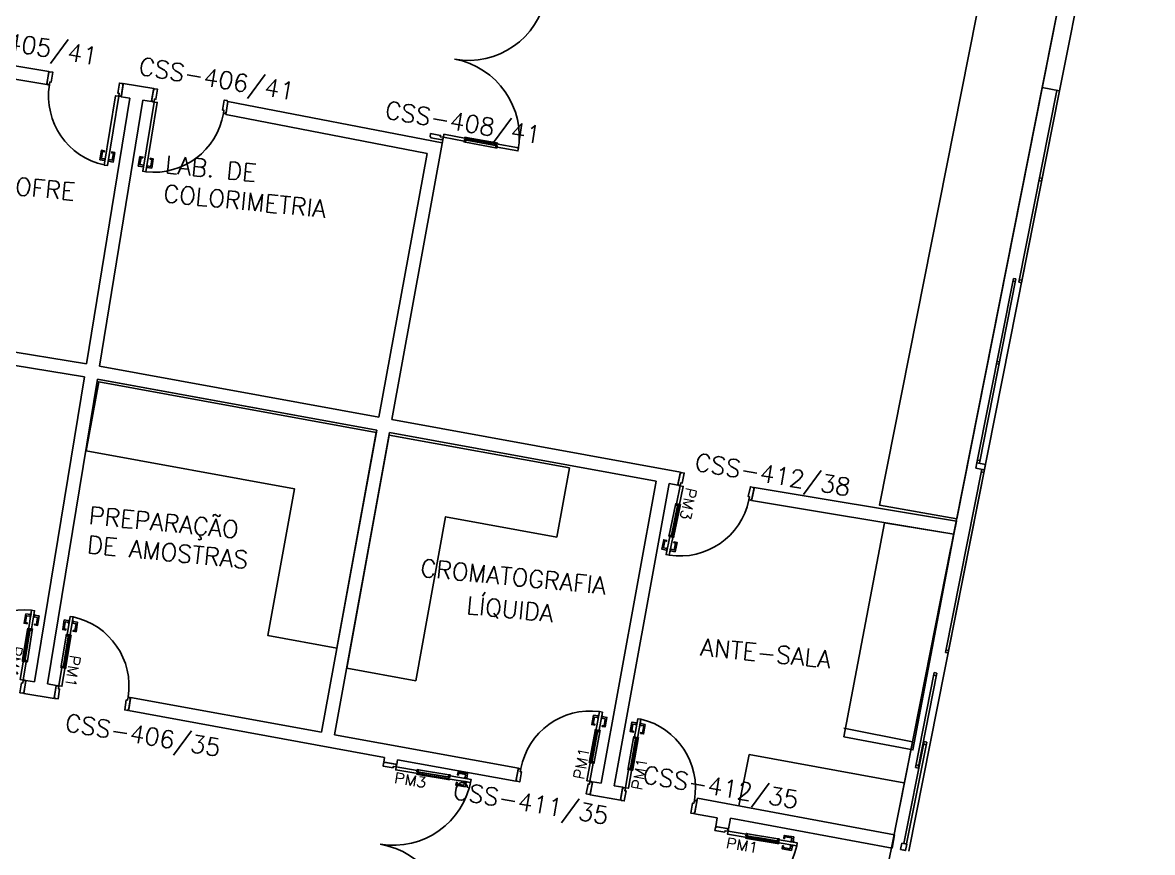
# Model space of a CAD drawing. Extents: x -152 to 150, y 325 to 437.
# Drawn here: x 66.64 to 79.52, y 384.53 to 393.98 of the extents above; entities that cross this region are included whole.
import ezdxf
from ezdxf.enums import TextEntityAlignment as Align

# ---------------------------------------------------------------- set-up
doc = ezdxf.new("R2010")
doc.units = 0
doc.header["$LTSCALE"] = 0.01
doc.header["$MEASUREMENT"] = 0
doc.layers.get('0').update_dxf_attribs({"linetype": 'CONTINUOUS'})
for name, color, linetype in [('ALV', 2, 'CONTINUOUS'), ('AR-ALV', 4, 'CONTINUOUS'), ('AR-ALV-V', 2, 'CONTINUOUS'), ('AR-BNC', 2, 'CONTINUOUS'), ('AR-BNC-CON', 2, 'CONTINUOUS'), ('AR-POR', 1, 'CONTINUOUS'), ('BC-TEXTO', 2, 'CONTINUOUS'), ('ESTR', 3, 'CONTINUOUS'), ('ICC', 1, 'CONTINUOUS'), ('PM-FOLHA-C', 1, 'CONTINUOUS'), ('PM-FOLHA-V', 1, 'CONTINUOUS'), ('PM-FOLHA-V2', 1, 'CONTINUOUS'), ('PM-HATCH', 253, 'CONTINUOUS'), ('PM-MAÇANETA', 1, 'CONTINUOUS'), ('PM-MOVIMENTO', 1, 'CONTINUOUS'), ('PM-TELA-C', 1, 'CONTINUOUS'), ('PM-TXT', 2, 'CONTINUOUS'), ('TEXTO', 2, 'CONTINUOUS'), ('TEXTO-ENDEREÇO', 2, 'CONTINUOUS')]:
    doc.layers.add(name, color=color, linetype=linetype)
doc.styles.add('S12', font='simplex.shx', dxfattribs={"height": 0.12})
doc.styles.add('UNB-100', font='simplex.shx', dxfattribs={"height": 3})
doc.styles.add('UNB-100-1', font='simplex.shx', dxfattribs={"height": 0.2})

# ---------------------------------------------------------------- blocks, each defined once
blk = doc.blocks.new('PILAR-SSC')
blk.add_lwpolyline([(0.003, -27.952), (0.203, -27.952), (0.203, -26.452), (0.003, -26.452)], close=True)
blk = doc.blocks.new('PM3')
at = {"layer": 'PM-HATCH'}
h = blk.add_hatch(dxfattribs=at)
h.set_pattern_fill('NET3', color=256, scale=0.002, angle=45, style=0)
h.set_pattern_definition([(45, (-192.3709505, -142.5504116), (-0.00449012806, 0.00449012806), []), (105, (-192.3709505, -142.5504116), (-0.006133629, -0.00164350094), []), (165, (-192.3709505, -142.5504116), (-0.00164350094, -0.006133629), [])])
h.paths.add_polyline_path([(-0.048, 0.665), (-0.046, 0.665), (-0.046, 0.285), (-0.048, 0.285)])
at = {"layer": 'PM-FOLHA-C'}
for p, q in [((-0.048, 0.665), (-0.048, 0.65)), ((-0.03, 0.665), (-0.048, 0.665)), ((-0.048, 0.285), (-0.048, 0.3)), ((-0.03, 0.285), (-0.048, 0.285))]:
    blk.add_line(p, q, dxfattribs=at)
for points in [[(-0.03, 0.665), (-0.03, 0.875), (-0.065, 0.875), (-0.065, 0.65), (-0.048, 0.65)], [(-0.03, 0.285), (-0.03, 0.075), (-0.065, 0.075), (-0.065, 0.3), (-0.048, 0.3)]]:
    blk.add_lwpolyline(points, dxfattribs=at)
for points in [[(-0.065, 0.665), (-0.075, 0.665), (-0.075, 0.65), (-0.065, 0.65)], [(-0.046, 0.665), (-0.02, 0.665), (-0.02, 0.65), (-0.046, 0.65)], [(-0.065, 0.285), (-0.075, 0.285), (-0.075, 0.3), (-0.065, 0.3)], [(-0.046, 0.3), (-0.02, 0.3), (-0.02, 0.285), (-0.046, 0.285)]]:
    blk.add_lwpolyline(points, close=True, dxfattribs=at)
at = {"layer": 'PM-FOLHA-V'}
for p, q in [((-0.075, 0.65), (-0.075, 0.3)), ((-0.065, 0.65), (-0.065, 0.3)), ((-0.02, 0.3), (-0.02, 0.65))]:
    blk.add_line(p, q, dxfattribs=at)
at = {"layer": 'PM-FOLHA-V2'}
for points in [[(-0.85, -0.065), (-0.85, -0.075), (-0.815, -0.075), (-0.815, 0.04), (-0.83, 0.04), (-0.83, 0.075), (-0.85, 0.075), (-0.85, 0.065), (-0.86, 0.065), (-0.86, -0.065)], [(-0.01, -0.065), (-0.01, -0.075), (-0.045, -0.075), (-0.045, 0.04), (-0.03, 0.04), (-0.03, 0.075), (-0.01, 0.075), (-0.01, 0.065), (0, 0.065), (0, -0.065)]]:
    blk.add_lwpolyline(points, close=True, dxfattribs=at)
at = {"layer": 'PM-MAÇANETA'}
for points in [[(-0.125, 0.825), (-0.07, 0.825), (-0.07, 0.805), (-0.109, 0.805, 0.414214), (-0.11, 0.803), (-0.11, 0.725), (-0.09, 0.725), (-0.09, 0.715), (-0.125, 0.715)], [(-0.025, 0.825), (0.03, 0.825), (0.03, 0.715), (-0.005, 0.715), (-0.005, 0.725), (0.015, 0.725), (0.015, 0.803, 0.414214), (0.013, 0.805), (-0.025, 0.805)]]:
    blk.add_lwpolyline(points, format="xyb", close=True, dxfattribs=at)
for points in [[(-0.07, 0.795), (-0.07, 0.835), (-0.065, 0.835), (-0.065, 0.795)], [(-0.025, 0.795), (-0.025, 0.835), (-0.03, 0.835), (-0.03, 0.795)]]:
    blk.add_lwpolyline(points, close=True, dxfattribs=at)
at = {"layer": 'PM-MOVIMENTO'}
blk.add_arc((-0.026, 0.072), 0.804, 92.8015, 179.7608, dxfattribs=at)
at = {"layer": 'PM-TELA-C'}
blk.add_lwpolyline([(-0.048, 0.665), (-0.046, 0.665), (-0.046, 0.285), (-0.048, 0.285)], close=True, dxfattribs=at)
at = {"layer": 'PM-TXT', "style": 'S12', "width": 1.1}
blk.add_attdef('PM', (-0.101, 0.075), '', height=0.12, rotation=90, dxfattribs=at)
blk = doc.blocks.new('PM5')
at = {"layer": 'PM-HATCH'}
h = blk.add_hatch(dxfattribs=at)
h.set_pattern_fill('NET3', color=256, scale=0.002, angle=45, style=0)
h.set_pattern_definition([(135, (192.3709505, -142.5504116), (0.00449012806, 0.00449012806), []), (75, (192.3709505, -142.5504116), (0.006133629, -0.00164350094), []), (15, (192.3709505, -142.5504116), (0.00164350094, -0.006133629), [])])
h.paths.add_polyline_path([(0.048, 0.697), (0.046, 0.697), (0.046, 0.317), (0.048, 0.317)])
h = blk.add_hatch(dxfattribs=at)
h.set_pattern_fill('NET3', color=256, scale=0.002, angle=45, style=0)
h.set_pattern_definition([(45, (-190.5109505, -142.5504116), (-0.00449012806, 0.00449012806), []), (105, (-190.5109505, -142.5504116), (-0.006133629, -0.00164350094), []), (165, (-190.5109505, -142.5504116), (-0.00164350094, -0.006133629), [])])
h.paths.add_polyline_path([(1.812, 0.697), (1.814, 0.697), (1.814, 0.317), (1.812, 0.317)])
at = {"layer": 'PM-FOLHA-C'}
for p, q in [((0.03, 0.697), (0.048, 0.697)), ((0.048, 0.697), (0.048, 0.682)), ((1.83, 0.697), (1.812, 0.697)), ((1.812, 0.697), (1.812, 0.682)), ((0.03, 0.317), (0.048, 0.317)), ((0.048, 0.317), (0.048, 0.332)), ((1.812, 0.317), (1.812, 0.332)), ((1.83, 0.317), (1.812, 0.317))]:
    blk.add_line(p, q, dxfattribs=at)
for points in [[(0.03, 0.697), (0.03, 0.94), (0.065, 0.94), (0.065, 0.682), (0.048, 0.682)], [(1.83, 0.697), (1.83, 0.94), (1.795, 0.94), (1.795, 0.682), (1.812, 0.682)], [(0.065, 0.697), (0.065, 0.697), (0.075, 0.697), (0.075, 0.682), (0.065, 0.682)], [(1.795, 0.697), (1.795, 0.697), (1.785, 0.697), (1.785, 0.682), (1.795, 0.682)], [(0.03, 0.317), (0.03, 0.075), (0.065, 0.075), (0.065, 0.332), (0.048, 0.332)], [(0.065, 0.317), (0.065, 0.317), (0.075, 0.317), (0.075, 0.332), (0.065, 0.332)], [(1.795, 0.317), (1.795, 0.317), (1.785, 0.317), (1.785, 0.332), (1.795, 0.332)], [(1.83, 0.317), (1.83, 0.075), (1.795, 0.075), (1.795, 0.332), (1.812, 0.332)]]:
    blk.add_lwpolyline(points, dxfattribs=at)
for points in [[(0.046, 0.697), (0.02, 0.697), (0.02, 0.682), (0.046, 0.682)], [(1.814, 0.697), (1.84, 0.697), (1.84, 0.682), (1.814, 0.682)], [(0.046, 0.332), (0.02, 0.332), (0.02, 0.317), (0.046, 0.317)], [(1.814, 0.332), (1.84, 0.332), (1.84, 0.317), (1.814, 0.317)]]:
    blk.add_lwpolyline(points, close=True, dxfattribs=at)
at = {"layer": 'PM-FOLHA-V'}
for p, q in [((0.02, 0.332), (0.02, 0.682)), ((0.065, 0.682), (0.065, 0.332)), ((0.075, 0.682), (0.075, 0.332)), ((1.785, 0.682), (1.785, 0.332)), ((1.795, 0.682), (1.795, 0.332)), ((1.84, 0.332), (1.84, 0.682))]:
    blk.add_line(p, q, dxfattribs=at)
at = {"layer": 'PM-FOLHA-V2'}
for points in [[(0.01, -0.065), (0.01, -0.075), (0.045, -0.075), (0.045, 0.04), (0.03, 0.04), (0.03, 0.075), (0.01, 0.075), (0.01, 0.065), (0, 0.065), (0, -0.065)], [(1.85, -0.065), (1.85, -0.075), (1.815, -0.075), (1.815, 0.04), (1.83, 0.04), (1.83, 0.075), (1.85, 0.075), (1.85, 0.065), (1.86, 0.065), (1.86, -0.065)]]:
    blk.add_lwpolyline(points, close=True, dxfattribs=at)
at = {"layer": 'PM-MAÇANETA'}
for points in [[(0.025, 0.89), (-0.03, 0.89), (-0.03, 0.78), (0.005, 0.78), (0.005, 0.79), (-0.015, 0.79), (-0.015, 0.868, -0.414214), (-0.013, 0.87), (0.025, 0.87)], [(0.125, 0.89), (0.07, 0.89), (0.07, 0.87), (0.109, 0.87, -0.414214), (0.11, 0.868), (0.11, 0.79), (0.09, 0.79), (0.09, 0.78), (0.125, 0.78)]]:
    blk.add_lwpolyline(points, format="xyb", close=True, dxfattribs=at)
for points in [[(0.025, 0.86), (0.025, 0.9), (0.03, 0.9), (0.03, 0.86)], [(0.07, 0.86), (0.07, 0.9), (0.065, 0.9), (0.065, 0.86)]]:
    blk.add_lwpolyline(points, close=True, dxfattribs=at)
at = {"layer": 'PM-MOVIMENTO'}
for centre, start, end in [((0.03, 0.04), 0, 90), ((1.83, 0.04), 90, 180)]:
    blk.add_arc(centre, 0.9, start, end, dxfattribs=at)
at = {"layer": 'PM-TELA-C'}
for points in [[(0.048, 0.697), (0.046, 0.697), (0.046, 0.317), (0.048, 0.317)], [(1.812, 0.697), (1.814, 0.697), (1.814, 0.317), (1.812, 0.317)]]:
    blk.add_lwpolyline(points, close=True, dxfattribs=at)
at = {"layer": 'PM-TXT', "style": 'S12', "width": 1.1}
blk.add_attdef('PM', (0.213, 0.075), '', height=0.12, rotation=90, dxfattribs=at)
blk = doc.blocks.new('BC17')
at = {"layer": 'AR-BNC'}
blk.add_lwpolyline([(3.216, -2.5), (2.416, -2.5), (2.416, -0.8), (0, -0.8), (0, 0), (3.216, 0)], close=True, dxfattribs=at)
at = {"layer": 'BC-TEXTO', "style": 'S12'}
for tag, p, flags in [('BANCADA', (0.025, -0.765), 2), ('TAMANHO', (0.025, -0.965), 3), ('ACABAMENTO', (0.025, -1.165), 3), ('APOIO', (0.025, -1.365), 3)]:
    blk.add_attdef(tag, p, '', height=0.12, dxfattribs=dict(at, flags=flags))
blk = doc.blocks.new('BC19')
at = {"layer": 'AR-BNC'}
blk.add_lwpolyline([(-0.002, 0), (-0.002, -1.6), (0.887, -1.606), (0.892, -0.908), (5.66, -0.982), (5.425, -11.475), (6.32, -11.475), (6.575, -0.103)], close=True, dxfattribs=at)
at = {"layer": 'BC-TEXTO', "style": 'S12'}
for tag, p, flags in [('BANCADA', (0.957, -0.873), 2), ('TAMANHO', (0.957, -1.073), 3), ('ACABAMENTO', (0.957, -1.273), 3), ('APOIO', (0.957, -1.473), 3)]:
    blk.add_attdef(tag, p, '', height=0.12, dxfattribs=dict(at, flags=flags))
blk = doc.blocks.new('BC21')
at = {"layer": 'AR-BNC'}
blk.add_lwpolyline([(2.089, 0), (2.089, -0.8), (0.8, -0.8), (0.8, -2.7), (0, -2.7), (0, 0), (2.089, 0)], close=True, dxfattribs=at)
at = {"layer": 'BC-TEXTO', "style": 'S12'}
for tag, p, flags in [('BANCADA', (1.609, -0.765), 2), ('TAMANHO', (1.609, -0.965), 3), ('ACABAMENTO', (1.609, -1.165), 3), ('APOIO', (1.609, -1.365), 3)]:
    blk.add_attdef(tag, p, '', height=0.12, dxfattribs=dict(at, flags=flags))
blk = doc.blocks.new('BC22')
at = {"layer": 'AR-BNC'}
blk.add_lwpolyline([(0, 0), (-0.8, 0), (-0.856, -2.482), (-0.056, -2.5)], close=True, dxfattribs=at)
blk.add_lwpolyline([(-0.056, -2.5), (-0.856, -2.482)], dxfattribs=at)
at = {"layer": 'BC-TEXTO', "style": 'S12'}
for tag, p, flags in [('BANCADA', (-0.774, -0.158), 2), ('TAMANHO', (-0.774, -0.358), 3), ('ACABAMENTO', (-0.774, -0.558), 3), ('APOIO', (-0.774, -0.758), 3)]:
    blk.add_attdef(tag, p, '', height=0.12, dxfattribs=dict(at, flags=flags))

msp = doc.modelspace()

# ---------------------------------------------------------------- linework, layer by layer
at = {"layer": 'ALV'}
for p, q in [((63.402, 394.002), (66.939, 393.425)), ((64.309, 393.702), (66.914, 393.277)), ((67.787, 393.287), (67.763, 393.138)), ((67.787, 393.287), (68.133, 393.23)), ((68.133, 393.23), (68.109, 393.082)), ((67.862, 393.122), (67.367, 390.093)), ((68.01, 393.098), (67.515, 390.066)), ((67.763, 393.138), (67.862, 393.122)), ((68.01, 393.098), (68.109, 393.082)), ((68.98, 393.085), (68.954, 392.937)), ((68.98, 393.085), (71.424, 392.611)), ((68.954, 392.937), (71.25, 392.49)), ((71.431, 392.645), (70.85, 389.459)), ((71.25, 392.49), (70.702, 389.485)), ((63.814, 390.673), (67.367, 390.093)), ((63.79, 390.525), (67.343, 389.945)), ((67.343, 389.945), (66.776, 386.47)), ((67.515, 390.066), (70.702, 389.485)), ((67.491, 389.918), (66.924, 386.446)), ((67.491, 389.918), (70.676, 389.338)), ((67.512, 389.914), (70.676, 389.338)), ((70.85, 389.459), (74.139, 388.859)), ((70.676, 389.338), (70.048, 385.895)), ((70.823, 389.311), (70.196, 385.868)), ((70.823, 389.311), (73.863, 388.757)), ((74.108, 388.71), (74.139, 388.859)), ((73.235, 385.314), (73.863, 388.757)), ((73.383, 385.287), (74.01, 388.73)), ((74.01, 388.73), (74.108, 388.71)), ((74.981, 388.684), (74.95, 388.537)), ((74.981, 388.684), (77.285, 388.3)), ((74.95, 388.537), (77.256, 388.152)), ((66.676, 386.486), (66.652, 386.338)), ((66.676, 386.486), (66.776, 386.47)), ((66.652, 386.338), (66.997, 386.282)), ((66.924, 386.446), (67.022, 386.43)), ((67.022, 386.43), (66.997, 386.282)), ((67.87, 386.291), (67.846, 386.143)), ((67.87, 386.291), (70.048, 385.895)), ((67.846, 386.143), (70.766, 385.607)), ((70.196, 385.868), (72.291, 385.486)), ((70.766, 385.607), (70.756, 385.556)), ((70.913, 385.581), (70.904, 385.529)), ((70.913, 385.581), (72.264, 385.338)), ((70.904, 385.529), (70.756, 385.556)), ((72.291, 385.486), (72.264, 385.338)), ((73.11, 385.184), (73.137, 385.332)), ((73.137, 385.332), (73.235, 385.314)), ((73.11, 385.184), (73.454, 385.122)), ((73.383, 385.287), (73.481, 385.269)), ((73.454, 385.122), (73.481, 385.269)), ((74.332, 385.143), (74.3, 384.967)), ((74.332, 385.143), (76.579, 384.728)), ((74.3, 384.967), (74.559, 384.92)), ((74.709, 384.917), (74.687, 384.795))]:
    msp.add_line(p, q, dxfattribs=at)
for points in [[(77.285, 388.3), (77.256, 388.152)], [(74.559, 384.92), (74.541, 384.822), (74.687, 384.795)], [(76.579, 384.728), (76.552, 384.576), (74.71, 384.916)]]:
    msp.add_lwpolyline(points, dxfattribs=at)
at = {"layer": 'AR-ALV'}
msp.add_line((66.939, 393.425), (66.914, 393.277), dxfattribs=at)
at = {"layer": 'AR-ALV-V'}
msp.add_line((76.64, 385.054), (77.224, 387.997), dxfattribs=at)
at = {"layer": 'AR-BNC-CON', "color": 1}
msp.add_line((74.922, 385.644), (76.688, 385.318), dxfattribs=at)
at = {"layer": 'AR-BNC-CON'}
msp.add_lwpolyline([(76.785, 385.787), (76.001, 385.943)], dxfattribs=at)
at = {"layer": 'AR-BNC-CON', "color": 1}
msp.add_lwpolyline([(74.805, 385.056), (74.922, 385.644)], dxfattribs=at)
at = {"layer": 'ICC', "color": 1}
for p, q in [((78.431, 393.21), (77.997, 391.023)), ((78.461, 393.205), (78.027, 391.017)), ((78.227, 392.183), (78.257, 392.177)), ((78.233, 392.213), (78.262, 392.207)), ((77.935, 391.066), (77.518, 388.967)), ((77.964, 391.061), (77.548, 388.961)), ((77.958, 391.031), (77.929, 391.037)), ((77.964, 391.061), (77.935, 391.066)), ((77.997, 391.023), (78.027, 391.017)), ((78.003, 391.053), (78.033, 391.047)), ((77.742, 390.094), (77.771, 390.089)), ((77.747, 390.124), (77.777, 390.118)), ((77.616, 388.945), (77.19, 386.799)), ((77.518, 388.964), (77.506, 388.906)), ((77.548, 388.961), (77.518, 388.967)), ((77.518, 388.964), (77.616, 388.945)), ((77.554, 388.991), (77.524, 388.997)), ((77.575, 388.892), (77.161, 386.805)), ((77.506, 388.906), (77.604, 388.886)), ((77.569, 388.862), (77.598, 388.857)), ((77.161, 386.805), (77.19, 386.799)), ((77.166, 386.834), (77.196, 386.828)), ((77.034, 386.575), (76.821, 385.493)), ((77.064, 386.569), (76.85, 385.487)), ((77.029, 386.546), (77.058, 386.54)), ((77.034, 386.575), (77.064, 386.569)), ((76.917, 385.789), (76.687, 384.627)), ((76.947, 385.784), (76.717, 384.624)), ((76.911, 385.76), (76.94, 385.754)), ((76.912, 385.76), (76.941, 385.754)), ((76.917, 385.789), (76.947, 385.784)), ((76.821, 385.493), (76.85, 385.487)), ((76.827, 385.523), (76.856, 385.517)), ((75.836, 381.135), (76.545, 384.578)), ((76.662, 384.632), (76.648, 384.559)), ((76.706, 384.548), (76.648, 384.559)), ((76.721, 384.62), (76.662, 384.632)), ((76.706, 384.548), (76.677, 384.554)), ((76.719, 384.624), (76.69, 384.629)), ((76.721, 384.62), (76.706, 384.548))]:
    msp.add_line(p, q, dxfattribs=at)
for points in [[(76.545, 384.578), (78.264, 393.243)], [(76.742, 384.541), (78.461, 393.205)]]:
    msp.add_lwpolyline(points, dxfattribs=at)
at = {"layer": 'PM-FOLHA-C'}
for points in [[(67.57, 392.359), (67.699, 393.149), (67.734, 393.143), (67.605, 392.354), (67.57, 392.359)], [(68.044, 392.282), (68.173, 393.072), (68.138, 393.077), (68.009, 392.288), (68.044, 392.282)]]:
    msp.add_lwpolyline(points, dxfattribs=at)
at = {"layer": 'PM-FOLHA-V2'}
for points in [[(66.947, 393.414), (66.948, 393.423), (66.983, 393.418), (66.965, 393.304), (66.95, 393.307), (66.944, 393.272), (66.924, 393.275), (66.926, 393.285), (66.916, 393.287), (66.937, 393.415)], [(67.776, 393.278), (67.778, 393.288), (67.743, 393.294), (67.724, 393.18), (67.739, 393.178), (67.734, 393.143), (67.753, 393.14), (67.755, 393.15), (67.765, 393.148), (67.786, 393.277)], [(68.141, 393.219), (68.143, 393.229), (68.177, 393.223), (68.159, 393.109), (68.144, 393.112), (68.138, 393.077), (68.119, 393.08), (68.12, 393.09), (68.11, 393.092), (68.131, 393.22)], [(68.97, 393.083), (68.972, 393.093), (68.937, 393.099), (68.919, 392.985), (68.933, 392.983), (68.928, 392.948), (68.948, 392.945), (68.949, 392.955), (68.959, 392.953), (68.98, 393.082)]]:
    msp.add_lwpolyline(points, close=True, dxfattribs=at)
at = {"layer": 'PM-MAÇANETA'}
for points in [[(67.519, 392.418), (67.573, 392.41), (67.577, 392.429), (67.539, 392.435, -0.414214), (67.537, 392.437), (67.55, 392.515), (67.57, 392.511), (67.571, 392.521), (67.537, 392.527)], [(67.618, 392.402), (67.672, 392.393), (67.69, 392.502), (67.655, 392.508), (67.654, 392.498), (67.673, 392.495), (67.661, 392.417, -0.414214), (67.659, 392.416), (67.621, 392.422)], [(68.013, 392.338), (67.958, 392.347), (67.976, 392.455), (68.011, 392.45), (68.009, 392.44), (67.989, 392.443), (67.977, 392.366, 0.414214), (67.978, 392.364), (68.016, 392.358)], [(68.111, 392.322), (68.057, 392.331), (68.06, 392.35), (68.098, 392.344, 0.414214), (68.1, 392.345), (68.113, 392.423), (68.093, 392.426), (68.094, 392.436), (68.129, 392.43)]]:
    msp.add_lwpolyline(points, format="xyb", close=True, dxfattribs=at)
at = {"layer": 'PM-MOVIMENTO'}
for centre, start, end in [((67.738, 393.146), 170.9695, 257.9288), ((68.135, 393.081), 263.5349, 350.4942)]:
    msp.add_arc(centre, 0.804, start, end, dxfattribs=at)

# ---------------------------------------------------------------- block references
at = {"layer": 'AR-BNC-CON'}
for name, p, rotation in [('BC19', (73.044, 400.723), 350.0636090497904), ('BC17', (67.507, 389.889), 349.674653238852)]:
    msp.add_blockref(name, p, dxfattribs=dict(at, rotation=rotation))
at = {"layer": 'AR-BNC-CON', "color": 1}
for name, p, rotation in [('BC21', (70.818, 389.282), 349.674653238852), ('BC22', (77.256, 388.152), 350.5375895356288)]:
    msp.add_blockref(name, p, dxfattribs=dict(at, rotation=rotation))
at = {"layer": 'AR-POR'}
for name, p, rotation, values in [('PM5', (71.69, 394.489), 259.6746532388406, {'PM': 'PM3'}), ('PM3', (74.123, 388.784), 168.3595992524837, {'PM': 'PM3'}), ('PM3', (73.123, 385.258), 349.674653238852, {'PM': 'PM1'}), ('PM5', (70.83, 385.543), 260.5375895356317, {'PM': 'PM3'})]:
    msp.add_blockref(name, p, dxfattribs=dict(at, rotation=rotation)).add_auto_attribs(values)
ref = msp.add_blockref('PM3', (66.664, 386.412), dxfattribs=dict(at, rotation=350.7318368332357))
ref.add_attrib('PM', 'PM1', (66.518, 386.888), dxfattribs={"layer": 'PM-TXT', "height": 0.12, "rotation": 260.7318, "style": 'S12', "width": 1.1})
ref = msp.add_blockref('PM3', (67.01, 386.356), dxfattribs=dict(at, xscale=-1, rotation=350.7318368332357))
ref.add_attrib('PM', 'PM1', (67.181, 386.78), dxfattribs={"layer": 'PM-TXT', "height": 0.12, "rotation": 260.7318, "style": 'S12', "width": 1.1})
ref = msp.add_blockref('PM3', (73.468, 385.195), dxfattribs=dict(at, xscale=-1, rotation=349.6746532388488))
ref.add_attrib('PM', 'PM1', (73.699, 385.23), dxfattribs={"layer": 'PM-TXT', "height": 0.12, "rotation": 79.6747, "style": 'S12', "width": 1.1})
ref = msp.add_blockref('PM3', (74.613, 384.809), dxfattribs=dict(at, xscale=-1, rotation=260.5375895356199))
ref.add_attrib('PM', 'PM1', (74.651, 384.578), dxfattribs={"layer": 'PM-TXT', "height": 0.12, "rotation": 350.5376, "style": 'S12', "width": 1.1})
at = {"layer": 'ESTR', "rotation": 348.7804878048768}
msp.add_blockref('PILAR-SSC', (83.7, 420.662), dxfattribs=at)

# ---------------------------------------------------------------- texts
at = {"layer": 'TEXTO', "style": 'UNB-100'}
for s, p in [('CARBONO E ENXOFRE', (64.336, 392.236)), ('LAB. DE', (68.255, 392.27)), ('COLORIMETRIA', (68.237, 391.939)), ('PREPARAÇÃO', (67.386, 388.269)), ('DE AMOSTRAS', (67.368, 387.938)), ('CROMATOGRAFIA', (71.167, 387.671)), ('LÍQUIDA', (71.692, 387.246)), ('ANTE-SALA', (74.361, 386.77))]:
    msp.add_text(s, height=0.2, rotation=354.4369, dxfattribs=at).set_placement(p)
at = {"layer": 'TEXTO-ENDEREÇO', "style": 'UNB-100-1'}
for s, p in [('CSS-405/41', (66.591, 393.644)), ('CSS-406/41', (68.836, 393.245)), ('CSS-408/41', (71.644, 392.746)), ('CSS-412/38', (75.177, 388.733)), ('CSS-406/35', (67.995, 385.765)), ('CSS-412/35', (74.583, 385.171)), ('CSS-411/35', (72.418, 384.991))]:
    msp.add_text(s, height=0.2, rotation=350.4942, dxfattribs=at).set_placement(p, align=Align.CENTER)

doc.saveas('drawing.dxf')
